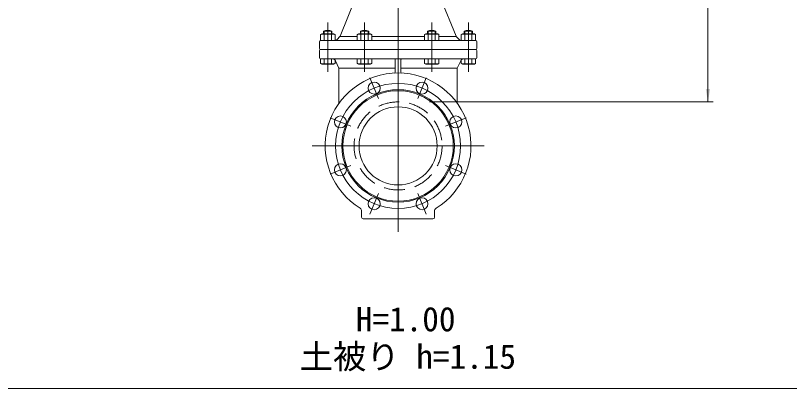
# Model space of a CAD drawing. Units: millimetres, scale not verified. Extents: x -6861 to 6861, y -5221 to 5221.
# Drawn here: x 3888 to 5374, y 732 to 1448 of the extents above; entities that cross this region are included whole.
import ezdxf
from ezdxf.enums import TextEntityAlignment as Align

# ---------------------------------------------------------------- set-up
doc = ezdxf.new("R2010")
doc.units = ezdxf.units.MM
doc.header["$LTSCALE"] = 20
doc.linetypes.add('DASHED2', pattern=[3, 2, -1])
for name, color, linetype, lineweight in [('0-3_HIDEN', 7, 'DASHED2', 18), ('0-4_TEMP', 3, 'Continuous', 18), ('0-6_仕切弁', 7, 'Continuous', 18), ('0-7_寸法', 1, 'Continuous', 18)]:
    doc.layers.add(name, color=color, linetype=linetype, lineweight=lineweight)
doc.layers.add('0-8_注釈', color=1, linetype='Continuous')
doc.styles.add('ＭＳ ゴシック', font='')
doc.styles.get('ＭＳ ゴシック').set_extended_font_data('MS Gothic')

msp = doc.modelspace()

# ---------------------------------------------------------------- linework, layer by layer
at = {"layer": '0-3_HIDEN'}
msp.add_circle((4622.8, 1197.85), 84.5, dxfattribs=at)
at = {"layer": '0-4_TEMP'}
for p, q in [((4622.8, 1986.16), (4622.8, 1137.32)), ((4622.8, 1684.35), (4622.8, 1032.85)), ((4487.8, 1339.85), (4487.8, 1434.85)), ((4558.3, 1339.85), (4558.3, 1434.85)), ((4687.3, 1339.85), (4687.3, 1434.85)), ((4757.8, 1339.85), (4757.8, 1434.85)), ((4568.65, 1328.58), (4585.1, 1288.85)), ((4676.95, 1328.58), (4660.49, 1288.85)), ((4492.07, 1252), (4531.79, 1235.54)), ((4753.53, 1252), (4713.8, 1235.54)), ((4787.8, 1197.85), (4457.8, 1197.85)), ((4492.07, 1143.7), (4531.79, 1160.15)), ((4753.53, 1143.7), (4713.8, 1160.15)), ((4568.65, 1067.12), (4585.1, 1106.84)), ((4676.95, 1067.12), (4660.49, 1106.84)), ((1260.93, 732.35), (6860.93, 732.35))]:
    msp.add_line(p, q, dxfattribs=at)
msp.add_circle((4622.8, 1197.85), 120, dxfattribs=at)
at = {"layer": '0-6_仕切弁'}
for p, q in [((4555.15, 1516.49), (4511.45, 1408.22)), ((4690.44, 1516.49), (4734.14, 1408.22)), ((4476.3, 1412.85), (4473.94, 1411.49)), ((4476.3, 1412.85), (4499.3, 1412.85)), ((4479.8, 1417.85), (4495.8, 1417.85)), ((4479.8, 1417.85), (4479.8, 1412.85)), ((4480.88, 1418.37), (4480.88, 1412.85)), ((4494.72, 1418.37), (4494.72, 1412.85)), ((4495.8, 1417.85), (4495.8, 1412.85)), ((4499.3, 1412.85), (4501.65, 1411.49)), ((4546.8, 1412.85), (4544.44, 1411.49)), ((4546.8, 1412.85), (4569.8, 1412.85)), ((4550.3, 1417.85), (4566.3, 1417.85)), ((4550.3, 1417.85), (4550.3, 1412.85)), ((4551.38, 1418.37), (4551.38, 1412.85)), ((4565.22, 1418.37), (4565.22, 1412.85)), ((4566.3, 1417.85), (4566.3, 1412.85)), ((4569.8, 1412.85), (4572.15, 1411.49)), ((4675.8, 1412.85), (4673.44, 1411.49)), ((4675.8, 1412.85), (4698.8, 1412.85)), ((4679.3, 1417.85), (4695.3, 1417.85)), ((4679.3, 1417.85), (4679.3, 1412.85)), ((4680.38, 1418.37), (4680.38, 1412.85)), ((4694.22, 1418.37), (4694.22, 1412.85)), ((4695.3, 1417.85), (4695.3, 1412.85)), ((4698.8, 1412.85), (4701.15, 1411.49)), ((4746.3, 1412.85), (4769.3, 1412.85)), ((4749.8, 1417.85), (4765.8, 1417.85)), ((4749.8, 1417.85), (4749.8, 1412.85)), ((4750.88, 1418.37), (4750.88, 1412.85)), ((4764.72, 1418.37), (4764.72, 1412.85)), ((4765.8, 1417.85), (4765.8, 1412.85)), ((4769.3, 1412.85), (4771.65, 1411.49)), ((4471.8, 1384.85), (4471.8, 1397.85)), ((4473.8, 1399.85), (4771.8, 1399.85)), ((4473.94, 1411.49), (4473.94, 1399.85)), ((4480.87, 1411.49), (4480.87, 1399.85)), ((4494.72, 1411.49), (4494.72, 1399.85)), ((4500.63, 1399.87), (4500.63, 1399.85)), ((4501.65, 1411.49), (4501.65, 1400.02)), ((4505.64, 1402.19), (4511.01, 1407.56)), ((4544.44, 1407.85), (4511.3, 1407.85)), ((4544.44, 1411.49), (4544.44, 1399.85)), ((4551.37, 1411.49), (4551.37, 1399.85)), ((4565.22, 1411.49), (4565.22, 1399.85)), ((4572.15, 1411.49), (4572.15, 1399.85)), ((4673.44, 1407.85), (4572.15, 1407.85)), ((4673.44, 1411.49), (4673.44, 1399.85)), ((4680.37, 1411.49), (4680.37, 1399.85)), ((4694.22, 1411.49), (4694.22, 1399.85)), ((4701.15, 1411.49), (4701.15, 1399.85)), ((4701.15, 1407.85), (4734.3, 1407.85)), ((4739.95, 1402.19), (4734.58, 1407.56)), ((4744.96, 1399.87), (4744.96, 1399.85)), ((4750.87, 1411.49), (4750.87, 1399.85)), ((4764.72, 1411.49), (4764.72, 1399.85)), ((4771.65, 1411.49), (4771.65, 1399.85)), ((4773.8, 1397.85), (4773.8, 1384.85)), ((4473.8, 1382.85), (4771.8, 1382.85)), ((4471.8, 1366.85), (4471.8, 1380.85)), ((4773.8, 1380.85), (4773.8, 1366.85)), ((4473.8, 1364.85), (4771.8, 1364.85)), ((4473.94, 1356.21), (4473.94, 1364.85)), ((4476.3, 1354.85), (4473.94, 1356.21)), ((4476.3, 1354.85), (4499.3, 1354.85)), ((4480.87, 1356.21), (4480.87, 1364.85)), ((4494.72, 1356.21), (4494.72, 1364.85)), ((4499.3, 1354.85), (4501.65, 1356.21)), ((4501.65, 1356.21), (4501.65, 1362.63)), ((4502.42, 1361.41), (4509.11, 1347.25)), ((4544.44, 1356.21), (4544.44, 1364.85)), ((4546.8, 1354.85), (4544.44, 1356.21)), ((4546.8, 1354.85), (4569.8, 1354.85)), ((4551.37, 1356.21), (4551.37, 1364.85)), ((4565.22, 1356.21), (4565.22, 1364.85)), ((4569.8, 1354.85), (4572.15, 1356.21)), ((4572.15, 1356.21), (4572.15, 1364.85)), ((4617.3, 1339.65), (4617.3, 1363.85)), ((4628.3, 1339.65), (4628.3, 1363.85)), ((4673.44, 1356.21), (4673.44, 1364.85)), ((4675.8, 1354.85), (4673.44, 1356.21)), ((4675.8, 1354.85), (4698.8, 1354.85)), ((4680.37, 1356.21), (4680.37, 1364.85)), ((4694.22, 1356.21), (4694.22, 1364.85)), ((4698.8, 1354.85), (4701.15, 1356.21)), ((4701.15, 1356.21), (4701.15, 1364.85)), ((4743.17, 1361.41), (4736.49, 1347.25)), ((4746.3, 1354.85), (4769.3, 1354.85)), ((4750.87, 1356.21), (4750.87, 1364.85)), ((4764.72, 1356.21), (4764.72, 1364.85)), ((4769.3, 1354.85), (4771.65, 1356.21)), ((4771.65, 1356.21), (4771.65, 1364.85)), ((4617.3, 1346.85), (4509.3, 1346.85)), ((4509.3, 1346.4), (4509.3, 1279.81)), ((4628.3, 1346.85), (4736.3, 1346.85)), ((4736.3, 1346.4), (4736.3, 1279.81)), ((4552.8, 1060.85), (4552.8, 1073.19)), ((4692.8, 1060.85), (4692.8, 1073.19)), ((4555.8, 1057.85), (4689.8, 1057.85))]:
    msp.add_line(p, q, dxfattribs=at)
for points in [[(4746.3, 1412.85), (4743.94, 1411.49), (4743.94, 1400.02)], [(4746.3, 1354.85), (4743.94, 1356.21), (4743.94, 1362.63)]]:
    msp.add_lwpolyline(points, dxfattribs=at)
for centre, radius in [((4576.87, 1308.71), 11.5), ((4668.72, 1308.71), 11.5), ((4622.8, 1197.85), 108), ((4622.8, 1197.85), 106), ((4622.8, 1197.85), 75), ((4511.93, 1243.77), 11.5), ((4733.66, 1243.77), 11.5), ((4511.93, 1151.92), 11.5), ((4733.66, 1151.92), 11.5), ((4576.87, 1086.98), 11.5), ((4668.72, 1086.98), 11.5)]:
    msp.add_circle(centre, radius, dxfattribs=at)
for centre, radius, start, end in [((4477.4, 1406.42), 6.13, 55.616, 115.616), ((4487.8, 1402.85), 17, 61.928, 118.072), ((4487.8, 1389.63), 22.93, 72.412, 107.588), ((4498.19, 1406.42), 6.13, 64.384, 124.384), ((4547.9, 1406.42), 6.13, 55.616, 115.616), ((4558.3, 1402.85), 17, 61.928, 118.072), ((4558.3, 1389.63), 22.93, 72.412, 107.588), ((4568.69, 1406.42), 6.13, 64.384, 124.384), ((4676.9, 1406.42), 6.13, 55.616, 115.616), ((4687.3, 1402.85), 17, 61.928, 118.072), ((4687.3, 1389.63), 22.93, 72.412, 107.588), ((4697.69, 1406.42), 6.13, 64.384, 124.384), ((4747.4, 1406.42), 6.13, 55.616, 115.616), ((4757.8, 1402.85), 17, 61.928, 118.072), ((4757.8, 1389.63), 22.93, 72.412, 107.588), ((4768.19, 1406.42), 6.13, 64.384, 124.384), ((4473.8, 1397.85), 2, 90, 180), ((4499.98, 1407.85), 8, 274.66, 315), ((4509.59, 1408.97), 2, 315, 338.018), ((4736, 1408.97), 2, 201.982, 225), ((4745.61, 1407.85), 8, 225, 265.34), ((4771.8, 1397.85), 2, 0, 90), ((4473.8, 1384.85), 2, 180, 270), ((4473.8, 1380.85), 2, 90, 180), ((4771.8, 1384.85), 2, 270, 0), ((4771.8, 1380.85), 2, 0, 90), ((4473.8, 1366.85), 2, 180, 270), ((4477.4, 1361.27), 6.13, 244.384, 304.384), ((4487.8, 1378.06), 22.93, 252.412, 287.588), ((4498.19, 1361.27), 6.13, 235.616, 295.616), ((4496.99, 1358.85), 6, 25.278, 90), ((4547.9, 1361.27), 6.13, 244.384, 304.384), ((4558.3, 1378.06), 22.93, 252.412, 287.588), ((4568.69, 1361.27), 6.13, 235.616, 295.616), ((4616.3, 1363.85), 1, 0, 90), ((4629.3, 1363.85), 1, 90, 180), ((4676.9, 1361.27), 6.13, 244.384, 304.384), ((4687.3, 1378.06), 22.93, 252.412, 287.588), ((4697.69, 1361.27), 6.13, 235.616, 295.616), ((4748.6, 1358.85), 6, 90, 154.722), ((4747.4, 1361.27), 6.13, 244.384, 304.384), ((4757.8, 1378.06), 22.93, 252.412, 287.588), ((4768.19, 1361.27), 6.13, 235.616, 295.616), ((4771.8, 1366.85), 2, 270, 0), ((4622.8, 1197.85), 140, 301.369, 238.631), ((4507.3, 1346.4), 2, 0, 25.278), ((4615.3, 1339.65), 2, 273.028, 0), ((4630.3, 1339.65), 2, 180, 266.972), ((4738.3, 1346.4), 2, 154.722, 180), ((4546.8, 1073.19), 6, 0, 58.631), ((4698.8, 1073.19), 6, 121.369, 180), ((4555.8, 1060.85), 3, 180, 270), ((4689.8, 1060.85), 3, 270, 0)]:
    msp.add_arc(centre, radius, start, end, dxfattribs=at)
at = {"layer": '0-7_寸法'}
for p, q in [((5217.83, 1282.35), (5217.83, 2282.35)), ((4682.8, 1282.35), (5227.83, 1282.35))]:
    msp.add_line(p, q, dxfattribs=at)
msp.add_solid([(5213.66, 1307.35), (5217.83, 1282.35), (5221.99, 1307.35)], dxfattribs=at)

# ---------------------------------------------------------------- texts
at = {"layer": '0-8_注釈', "style": 'ＭＳ ゴシック'}
for s, p in [('H=1.00', (4541.6, 828.04)), ('土被り h=1.15', (4433.8, 756.17))]:
    msp.add_text(s, height=46.92, dxfattribs=at).set_placement(p, align=Align.BOTTOM_LEFT)

doc.saveas('drawing.dxf')
